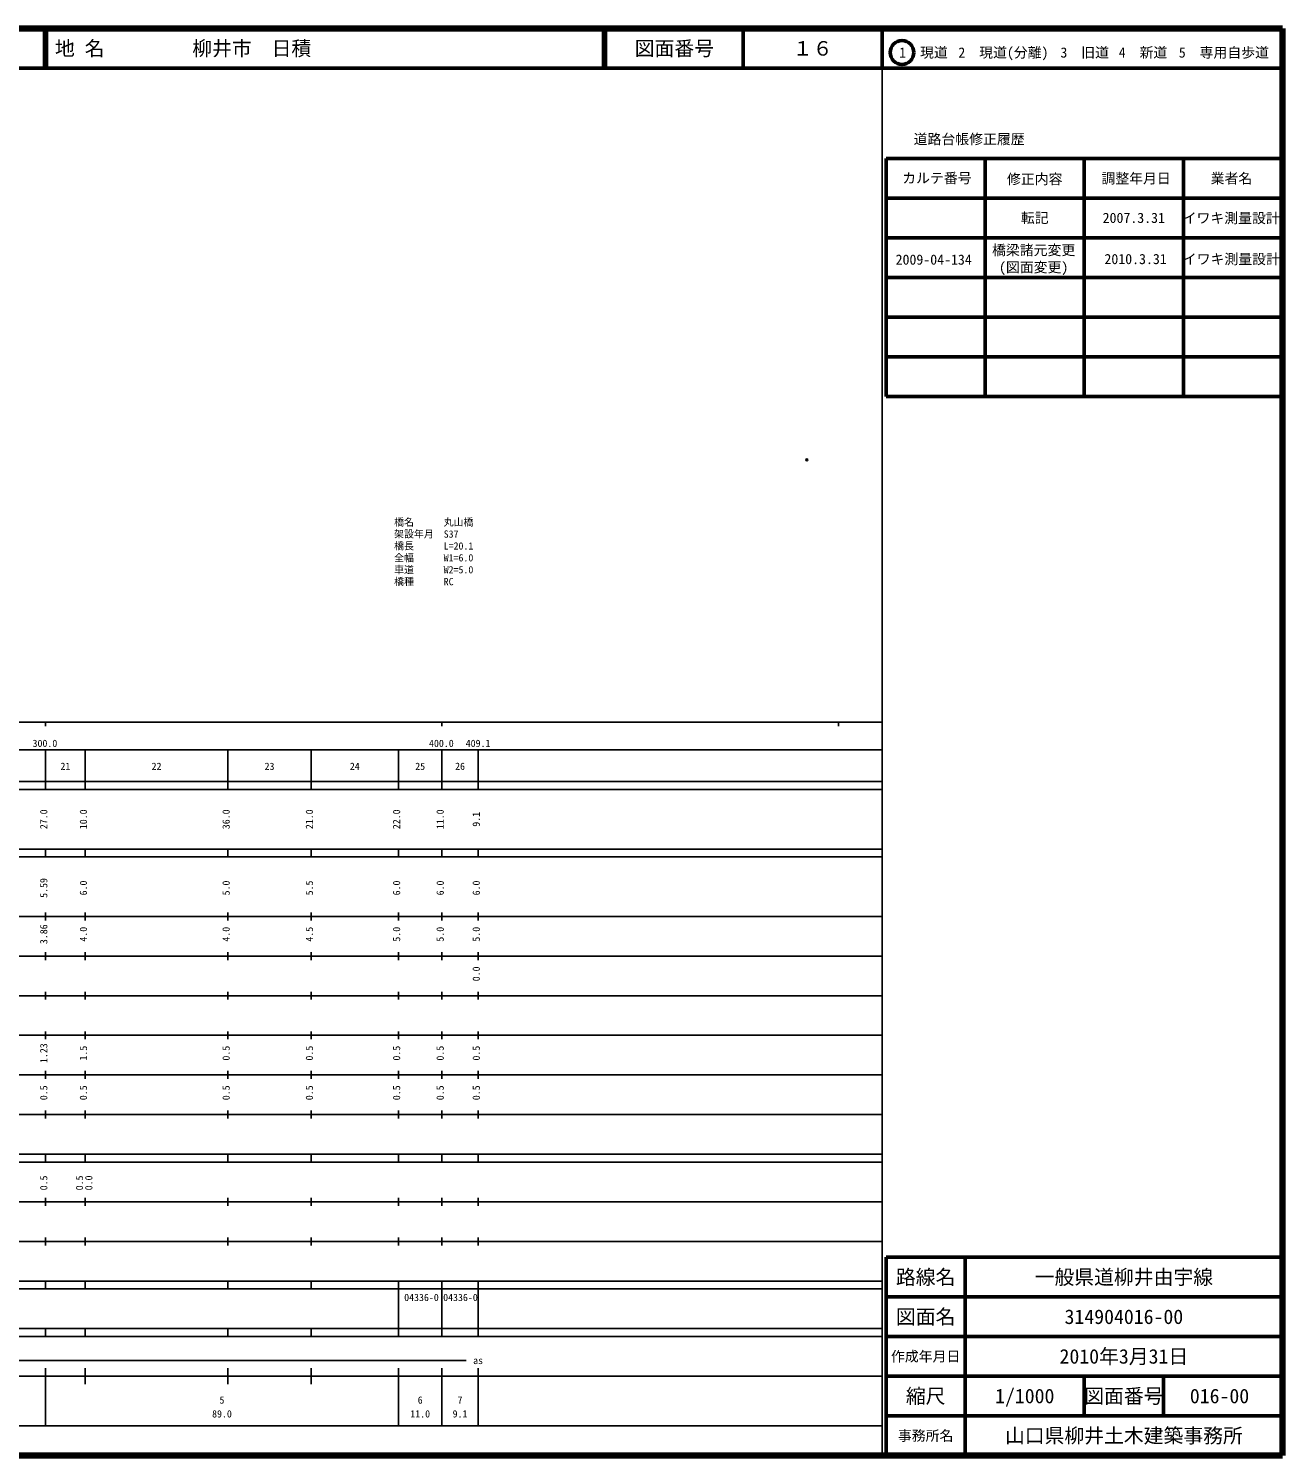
# Model space of a CAD drawing. Units: millimetres on the paper. Extents: x 40 to 680, y 20 to 380.
# Drawn here: x 363.7 to 680, y 20 to 380 of the extents above; entities that cross this region are included whole.
import ezdxf
from ezdxf.enums import TextEntityAlignment as Align

# ---------------------------------------------------------------- set-up
doc = ezdxf.new("R2010")
doc.units = ezdxf.units.MM
doc.header["$PDMODE"] = 32
doc.header["$PDSIZE"] = 0.5
for name, color, linetype in [('M-OTRS', 6, 'Continuous'), ('M-STR-HTXT', 7, 'Continuous'), ('M-TTL-TXT', 7, 'Continuous')]:
    doc.layers.add(name, color=color, linetype=linetype)
for name, color, linetype, lineweight in [('M-TTL', 2, 'Continuous', 140), ('M-TTL-BAND', 7, 'Continuous', 25), ('M-TTL-FRAM', 2, 'Continuous', 50), ('M-TTL-LINE', 7, 'Continuous', 50)]:
    doc.layers.add(name, color=color, linetype=linetype, lineweight=lineweight)
doc.styles.add('ＭＳ ゴシック', font='')
doc.styles.get('ＭＳ ゴシック').set_extended_font_data('MS Gothic')

msp = doc.modelspace()

# ---------------------------------------------------------------- linework, layer by layer
at = {"layer": 'M-OTRS'}
msp.add_point((559.998, 271.213), dxfattribs=at)
at = {"layer": 'M-TTL'}
for p, q in [((680, 380), (40, 380)), ((680, 20), (680, 380)), ((40, 20), (680, 20))]:
    msp.add_line(p, q, dxfattribs=at)
at = {"layer": 'M-TTL-BAND'}
for p, q in [((579, 20), (579, 370)), ((40, 205), (579, 205)), ((368, 205), (368, 204)), ((468, 205), (468, 204)), ((568, 205), (568, 204)), ((68, 198), (579, 198)), ((368, 188), (368, 198)), ((378, 188), (378, 198)), ((414, 188), (414, 198)), ((435, 188), (435, 198)), ((457, 188), (457, 198)), ((468, 188), (468, 198)), ((477.1, 188), (477.1, 198)), ((40, 190), (579, 190)), ((40, 188), (579, 188)), ((40, 173), (579, 173)), ((368, 171), (368, 173)), ((378, 171), (378, 173)), ((414, 171), (414, 173)), ((435, 171), (435, 173)), ((457, 171), (457, 173)), ((468, 171), (468, 173)), ((477.1, 171), (477.1, 173)), ((40, 171), (579, 171)), ((40, 156), (579, 156)), ((368, 155), (368, 157)), ((378, 155), (378, 157)), ((414, 155), (414, 157)), ((435, 155), (435, 157)), ((457, 155), (457, 157)), ((468, 155), (468, 157)), ((477.1, 155), (477.1, 157)), ((46, 146), (579, 146)), ((368, 145), (368, 147)), ((378, 145), (378, 147)), ((414, 145), (414, 147)), ((435, 145), (435, 147)), ((457, 145), (457, 147)), ((468, 145), (468, 147)), ((477.1, 145), (477.1, 147)), ((368, 135), (368, 137)), ((378, 135), (378, 137)), ((414, 135), (414, 137)), ((435, 135), (435, 137)), ((457, 135), (457, 137)), ((468, 135), (468, 137)), ((477.1, 135), (477.1, 137)), ((52, 136), (579, 136)), ((46, 126), (579, 126)), ((368, 125), (368, 127)), ((378, 125), (378, 127)), ((414, 125), (414, 127)), ((435, 125), (435, 127)), ((457, 125), (457, 127)), ((468, 125), (468, 127)), ((477.1, 125), (477.1, 127)), ((52, 116), (579, 116)), ((368, 115), (368, 117)), ((378, 115), (378, 117)), ((414, 115), (414, 117)), ((435, 115), (435, 117)), ((457, 115), (457, 117)), ((468, 115), (468, 117)), ((477.1, 115), (477.1, 117)), ((46, 106), (579, 106)), ((368, 105), (368, 107)), ((378, 105), (378, 107)), ((414, 105), (414, 107)), ((435, 105), (435, 107)), ((457, 105), (457, 107)), ((468, 105), (468, 107)), ((477.1, 105), (477.1, 107)), ((40, 96), (579, 96)), ((40, 94), (579, 94)), ((368, 94), (368, 96)), ((378, 94), (378, 96)), ((414, 94), (414, 96)), ((435, 94), (435, 96)), ((457, 94), (457, 96)), ((468, 94), (468, 96)), ((477.1, 94), (477.1, 96)), ((49, 84), (579, 84)), ((368, 83), (368, 85)), ((378, 83), (378, 85)), ((414, 83), (414, 85)), ((435, 83), (435, 85)), ((457, 83), (457, 85)), ((468, 83), (468, 85)), ((477.1, 83), (477.1, 85)), ((40, 74), (579, 74)), ((368, 73), (368, 75)), ((378, 73), (378, 75)), ((414, 73), (414, 75)), ((435, 73), (435, 75)), ((457, 73), (457, 75)), ((468, 73), (468, 75)), ((477.1, 73), (477.1, 75)), ((40, 64), (579, 64)), ((40, 62), (579, 62)), ((368, 62), (368, 64)), ((378, 62), (378, 64)), ((414, 62), (414, 64)), ((435, 62), (435, 64)), ((457, 62), (457, 64)), ((457, 52), (457, 62)), ((468, 62), (468, 64)), ((468, 52), (468, 62)), ((468, 52), (468, 62)), ((477.1, 62), (477.1, 64)), ((477.1, 52), (477.1, 62)), ((40, 52), (579, 52)), ((368, 50), (368, 52)), ((378, 50), (378, 52)), ((414, 50), (414, 52)), ((435, 50), (435, 52)), ((457, 50), (457, 52)), ((468, 50), (468, 52)), ((477.1, 50), (477.1, 52)), ((40, 50), (579, 50)), ((130.5, 44), (474.1, 44)), ((40, 40), (579, 40)), ((368, 27.5), (368, 42)), ((378, 38), (378, 42)), ((414, 38), (414, 42)), ((435, 38), (435, 42)), ((457, 27.5), (457, 42)), ((468, 27.5), (468, 42)), ((477.1, 27.5), (477.1, 42)), ((68, 27.5), (579, 27.5))]:
    msp.add_line(p, q, dxfattribs=at)
at = {"layer": 'M-TTL-FRAM'}
for p, q in [((580, 347.197), (580, 287.197)), ((580, 347.197), (680, 347.197)), ((580, 287.197), (680, 287.197)), ((680, 70), (580, 70)), ((580, 70), (580, 20))]:
    msp.add_line(p, q, dxfattribs=at)
at = {"layer": 'M-TTL-LINE'}
for p, q in [((367.75, 380), (367.75, 370)), ((368.25, 380), (368.25, 370)), ((508.747, 380), (508.747, 370)), ((509.247, 380), (509.247, 370)), ((543.997, 380), (543.997, 370)), ((579, 380), (579, 370)), ((40, 370), (680, 370)), ((605, 347.197), (605, 287.197)), ((630, 347.197), (630, 287.197)), ((655, 347.197), (655, 287.197)), ((580, 337.197), (680, 337.197)), ((580, 327.197), (680, 327.197)), ((580, 317.197), (680, 317.197)), ((580, 307.197), (680, 307.197)), ((580, 297.197), (680, 297.197)), ((600, 70), (600, 20)), ((680, 60), (580, 60)), ((680, 50), (580, 50)), ((680, 40), (580, 40)), ((630, 40), (630, 30)), ((650, 40), (650, 30)), ((680, 30), (580, 30))]:
    msp.add_line(p, q, dxfattribs=at)
msp.add_circle((584.031, 373.958), 3, dxfattribs=at)

# ---------------------------------------------------------------- texts
at = {"layer": 'M-STR-HTXT', "style": 'ＭＳ ゴシック'}
for s, p in [('橋名\u3000\u3000\u3000丸山橋', (455.926, 254.001)), ('架設年月\u3000S37', (455.926, 251.001)), ('橋長\u3000\u3000\u3000L=20.1', (455.926, 248.001)), ('全幅\u3000\u3000\u3000W1=6.0', (455.926, 245.001)), ('橋種\u3000\u3000\u3000RC', (455.926, 239.001)), ('車道\u3000\u3000\u3000W2=5.0', (455.926, 242.001))]:
    msp.add_text(s, height=1.833, dxfattribs=at).set_placement(p, align=Align.BOTTOM_LEFT)
at = {"layer": 'M-TTL-BAND', "style": 'ＭＳ ゴシック'}
for s, p in [('300.0', (367.844, 198.195)), ('400.0', (467.844, 198.195)), ('409.1', (477.1, 198.195)), ('21', (373, 192.405)), ('22', (396, 192.405)), ('23', (424.5, 192.405)), ('24', (446, 192.405)), ('25', (462.5, 192.405)), ('26', (472.55, 192.405)), ('as', (477.1, 42.5)), ('5', (412.5, 32.523)), ('6', (462.5, 32.523)), ('7', (472.55, 32.523)), ('89.0', (412.5, 29.033)), ('11.0', (462.5, 29.033)), ('9.1', (472.55, 29.033))]:
    msp.add_text(s, height=1.833, dxfattribs=at).set_placement(p, align=Align.BOTTOM_CENTER)
for s, p in [('27.0', (369, 180.5)), ('10.0', (379, 180.5)), ('36.0', (415, 180.5)), ('21.0', (436, 180.5)), ('22.0', (458, 180.5)), ('11.0', (469, 180.5)), ('9.1', (478.1, 180.5)), ('5.59', (369, 163.174)), ('6.0', (379, 163.174)), ('5.0', (415, 163.174)), ('5.5', (436, 163.174)), ('6.0', (458, 163.174)), ('6.0', (469, 163.174)), ('6.0', (478.1, 163.174)), ('3.86', (369, 151.5)), ('4.0', (379, 151.5)), ('4.0', (415, 151.5)), ('4.5', (436, 151.5)), ('5.0', (458, 151.5)), ('5.0', (469, 151.5)), ('5.0', (478.1, 151.5)), ('0.0', (478.1, 141.5)), ('1.23', (369, 121.5)), ('1.5', (379, 121.5)), ('0.5', (415, 121.5)), ('0.5', (436, 121.5)), ('0.5', (458, 121.5)), ('0.5', (469, 121.5)), ('0.5', (478.1, 121.5)), ('0.5', (369, 111.5)), ('0.5', (379, 111.5)), ('0.5', (415, 111.5)), ('0.5', (436, 111.5)), ('0.5', (458, 111.5)), ('0.5', (469, 111.5)), ('0.5', (478.1, 111.5)), ('0.5', (369, 88.764)), ('0.5', (378, 88.764)), ('0.0', (380.37, 88.764))]:
    msp.add_text(s, height=1.833, rotation=90, dxfattribs=at).set_placement(p, align=Align.BOTTOM_CENTER)
for p in [(458.461, 58.405), (468.294, 58.405)]:
    msp.add_text('04336-0', height=1.833, dxfattribs=at).set_placement(p, align=Align.BOTTOM_LEFT)
at = {"layer": 'M-TTL-TXT', "style": 'ＭＳ ゴシック'}
for s, p in [('地 名', (370.38, 375)), ('柳井市\u3000日積', (405.024, 375))]:
    msp.add_text(s, height=3.666, dxfattribs=at).set_placement(p, align=Align.MIDDLE_LEFT)
for s, height, p in [('図面番号', 3.666, (526.622, 375)), ('１６', 3.666, (561.497, 375)), ('1\u3000現道', 2.566, (589.448, 373.958)), ('2\u3000現道(分離)', 2.566, (609.619, 373.958)), ('3\u3000旧道', 2.566, (630.121, 373.958)), ('4\u3000新道', 2.566, (644.824, 373.958)), ('5\u3000専用自歩道', 2.566, (665.228, 373.958)), ('道路台帳修正履歴', 2.566, (600.968, 352.113)), ('カルテ番号', 2.566, (592.839, 342.277)), ('修正内容', 2.566, (617.509, 342.023)), ('調整年月日', 2.566, (643.089, 342.197)), ('業者名', 2.566, (667.134, 342.197)), ('転記', 2.566, (617.5, 332.245)), ('2007.3.31', 2.566, (642.5, 332.245)), ('イワキ測量設計', 2.566, (667.077, 332.189)), ('橋梁諸元変更', 2.566, (617.245, 324.111)), ('2009-04-134', 2.566, (592.027, 321.705)), ('(図面変更)', 2.566, (617.245, 319.768)), ('2010.3.31', 2.566, (642.956, 321.852)), ('イワキ測量設計', 2.566, (667.103, 321.852)), ('路線名', 3.666, (590, 65)), ('路線名', 3.666, (590, 65)), ('一般県道柳井由宇線', 3.666, (640, 65)), ('図面名', 3.666, (590, 55)), ('図面名', 3.666, (590, 55)), ('314904016-00', 3.666, (640, 55)), ('2010年3月31日', 3.666, (640, 45)), ('作成年月日', 2.566, (590, 45)), ('作成年月日', 2.566, (590, 45)), ('縮尺', 3.666, (590, 35)), ('縮尺', 3.666, (590, 35)), ('1/1000', 3.666, (615, 35)), ('図面番号', 3.666, (640, 35)), ('図面番号', 3.666, (640, 35)), ('016-00', 3.666, (664.125, 35)), ('事務所名', 2.566, (590, 25)), ('事務所名', 2.566, (590, 25)), ('山口県柳井土木建築事務所', 3.666, (640, 25))]:
    msp.add_text(s, height=height, dxfattribs=at).set_placement(p, align=Align.MIDDLE_CENTER)

doc.saveas('drawing.dxf')
